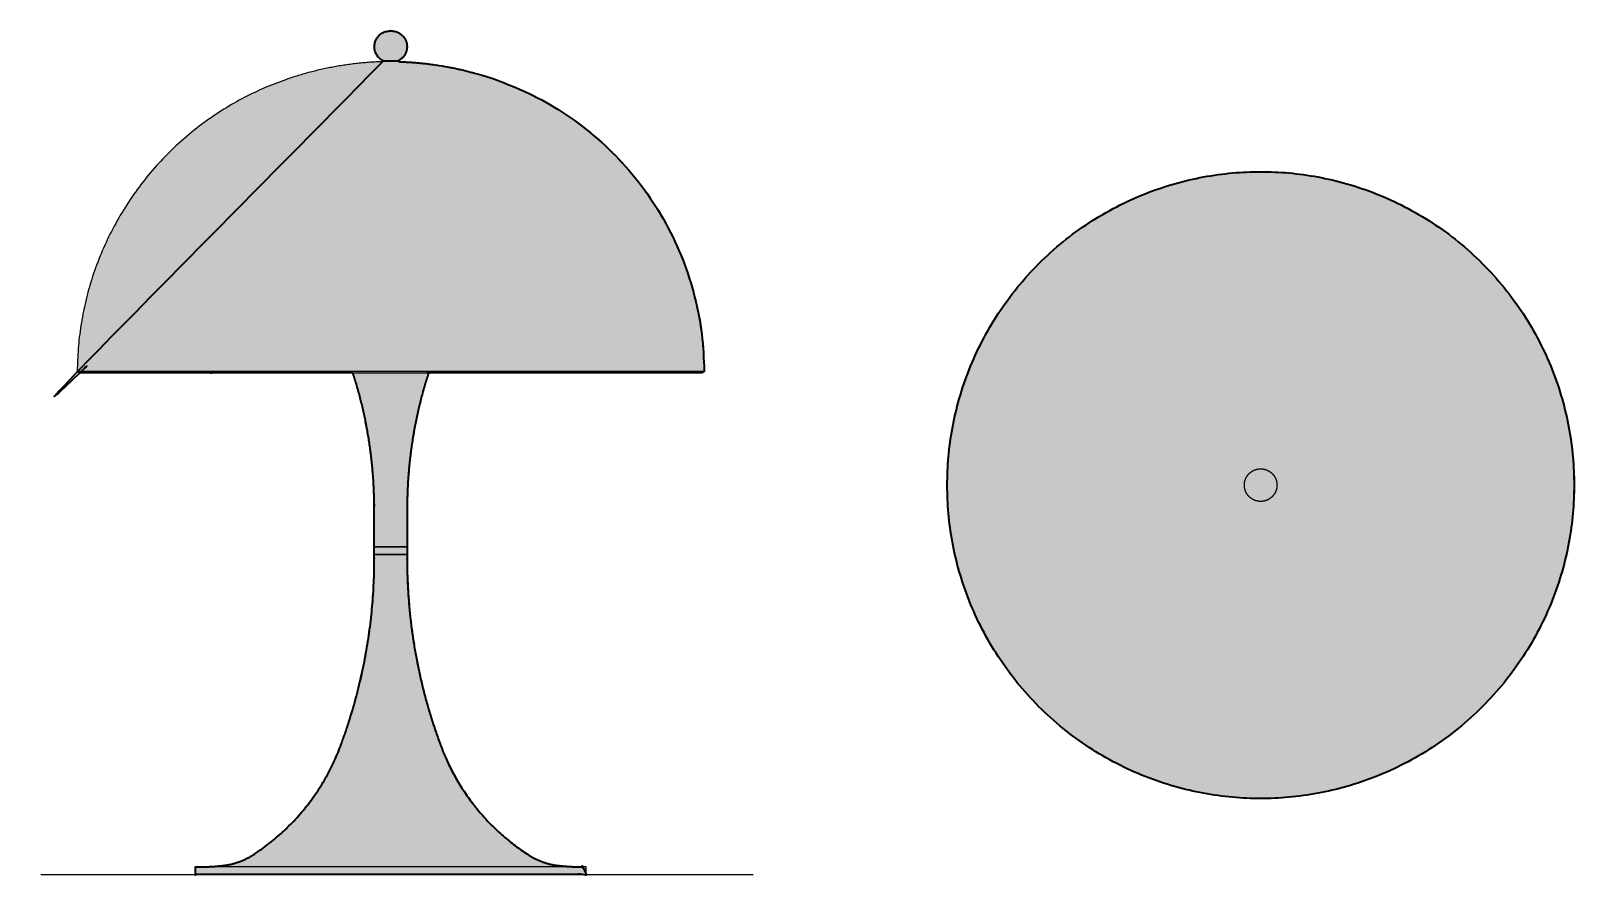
# Model space of a CAD drawing. Header units: millimetres. Extents: x -6 to 986, y -1 to 542.
import ezdxf

# ---------------------------------------------------------------- set-up
doc = ezdxf.new("R2010")
doc.units = ezdxf.units.MM
doc.layers.add('Blocks', color=7, linetype='Continuous')
doc.layers.add('Blocks$Fill', color=7, linetype='Continuous', true_color=0xffffff)
for name, color, linetype, lineweight, true_color in [('Blocks$Inner', 7, 'Continuous', 25, 0x007f00), ('Blocks$Outline', 7, 'Continuous', 35, 0xff3f3f), ('Groud', 7, 'Continuous', 25, 0x243775)]:
    doc.layers.add(name, color=color, linetype=linetype, lineweight=lineweight, true_color=true_color)

# ---------------------------------------------------------------- blocks, each defined once
blk = doc.blocks.new('Panthella Table Lamp Top')
at = {"layer": 'Blocks$Fill'}
blk.add_hatch(color=256, dxfattribs=at).paths.add_polyline_path([(0, 0), (0.05, -4.47), (0.2, -8.98), (0.45, -13.53), (0.82, -18.11), (1.28, -22.71), (1.86, -27.34), (2.56, -32), (3.36, -36.67), (4.29, -41.35), (5.33, -46.05), (6.49, -50.75), (7.78, -55.45), (9.19, -60.15), (10.72, -64.84), (12.37, -69.51), (14.15, -74.18), (16.05, -78.82), (18.08, -83.43), (20.23, -88.01), (22.51, -92.55), (24.91, -97.06), (27.44, -101.51), (30.08, -105.92), (32.85, -110.27), (35.73, -114.56), (38.73, -118.78), (41.84, -122.94), (45.07, -127.01), (48.4, -131.01), (51.84, -134.93), (55.38, -138.76), (59.02, -142.49), (62.76, -146.13), (66.59, -149.67), (70.5, -153.11), (74.5, -156.45), (78.58, -159.67), (82.73, -162.78), (86.95, -165.78), (91.24, -168.67), (95.59, -171.43), (100, -174.08), (104.46, -176.6), (108.96, -179), (113.5, -181.28), (118.09, -183.43), (122.7, -185.46), (127.34, -187.36), (132, -189.14), (136.68, -190.8), (141.37, -192.33), (146.07, -193.73), (150.77, -195.02), (155.47, -196.18), (160.16, -197.22), (164.85, -198.15), (169.52, -198.96), (174.17, -199.65), (178.8, -200.23), (183.41, -200.7), (187.98, -201.06), (192.53, -201.31), (197.04, -201.46), (201.51, -201.51), (205.99, -201.46), (210.5, -201.31), (215.04, -201.06), (219.62, -200.7), (224.23, -200.23), (228.86, -199.65), (233.51, -198.96), (238.18, -198.15), (242.87, -197.22), (247.56, -196.18), (252.26, -195.02), (256.96, -193.73), (261.66, -192.33), (266.35, -190.8), (271.03, -189.14), (275.69, -187.36), (280.33, -185.46), (284.94, -183.43), (289.52, -181.28), (294.07, -179), (298.57, -176.6), (303.03, -174.08), (307.43, -171.43), (311.78, -168.67), (316.07, -165.78), (320.3, -162.78), (324.45, -159.67), (328.53, -156.45), (332.53, -153.11), (336.44, -149.67), (340.27, -146.13), (344.01, -142.49), (347.65, -138.76), (351.19, -134.93), (354.63, -131.01), (357.96, -127.01), (361.18, -122.94), (364.3, -118.78), (367.3, -114.56), (370.18, -110.27), (372.94, -105.92), (375.59, -101.51), (378.11, -97.06), (380.51, -92.55), (382.79, -88.01), (384.95, -83.43), (386.97, -78.82), (388.88, -74.18), (390.66, -69.51), (392.31, -64.84), (393.84, -60.15), (395.25, -55.45), (396.53, -50.75), (397.7, -46.05), (398.74, -41.35), (399.66, -36.67), (400.47, -32), (401.16, -27.34), (401.74, -22.71), (402.21, -18.11), (402.57, -13.53), (402.83, -8.98), (402.98, -4.47), (403.03, 0), (402.98, 4.47), (402.83, 8.98), (402.57, 13.53), (402.21, 18.11), (401.74, 22.71), (401.16, 27.34), (400.47, 32), (399.66, 36.67), (398.74, 41.35), (397.7, 46.05), (396.53, 50.75), (395.25, 55.45), (393.84, 60.15), (392.31, 64.84), (390.66, 69.51), (388.88, 74.18), (386.97, 78.82), (384.95, 83.43), (382.79, 88.01), (380.51, 92.55), (378.11, 97.06), (375.59, 101.51), (372.94, 105.92), (370.18, 110.27), (367.3, 114.56), (364.3, 118.78), (361.18, 122.94), (357.96, 127.01), (354.63, 131.01), (351.19, 134.93), (347.65, 138.76), (344.01, 142.49), (340.27, 146.13), (336.44, 149.67), (332.53, 153.11), (328.53, 156.45), (324.45, 159.67), (320.3, 162.78), (316.07, 165.78), (311.78, 168.67), (307.43, 171.43), (303.03, 174.08), (298.57, 176.6), (294.07, 179), (289.52, 181.28), (284.94, 183.43), (280.33, 185.46), (275.69, 187.36), (271.03, 189.14), (266.35, 190.8), (261.66, 192.33), (256.96, 193.73), (252.26, 195.02), (247.56, 196.18), (242.87, 197.22), (238.18, 198.15), (233.51, 198.96), (228.86, 199.65), (224.23, 200.23), (219.62, 200.7), (215.04, 201.06), (210.5, 201.31), (205.99, 201.46), (201.51, 201.51), (197.04, 201.46), (192.53, 201.31), (187.98, 201.06), (183.41, 200.7), (178.8, 200.23), (174.17, 199.65), (169.52, 198.96), (164.85, 198.15), (160.16, 197.22), (155.47, 196.18), (150.77, 195.02), (146.07, 193.73), (141.37, 192.33), (136.68, 190.8), (132, 189.14), (127.34, 187.36), (122.7, 185.46), (118.09, 183.43), (113.5, 181.28), (108.96, 179), (104.46, 176.6), (100, 174.08), (95.59, 171.43), (91.24, 168.67), (86.95, 165.78), (82.73, 162.78), (78.58, 159.67), (74.5, 156.45), (70.5, 153.11), (66.59, 149.67), (62.76, 146.13), (59.02, 142.49), (55.38, 138.76), (51.84, 134.93), (48.4, 131.01), (45.07, 127.01), (41.84, 122.94), (38.73, 118.78), (35.73, 114.56), (32.85, 110.27), (30.08, 105.92), (27.44, 101.51), (24.91, 97.06), (22.51, 92.55), (20.23, 88.01), (18.08, 83.43), (16.05, 78.82), (14.15, 74.18), (12.37, 69.51), (10.72, 64.84), (9.19, 60.15), (7.78, 55.45), (6.49, 50.75), (5.33, 46.05), (4.29, 41.35), (3.36, 36.67), (2.56, 32), (1.86, 27.34), (1.28, 22.71), (0.82, 18.11), (0.45, 13.53), (0.2, 8.98), (0.05, 4.47)], flags=0)
at = {"layer": 'Blocks$Inner'}
for points, weights, knots in [([(403.03, 0), (403.03, 201.51), (201.51, 201.51), (0, 201.51), (0, 0)], [1, 0.707106781186, 1, 0.707106781186, 1], [0, 0, 0, 316.536822, 316.536822, 633.073643, 633.073643, 633.073643]), ([(191.03, 0), (191.03, 2), (191.76, 3.86), (192.56, 5.88), (194.1, 7.42), (195.63, 8.95), (197.65, 9.75), (199.51, 10.49), (201.51, 10.49), (203.51, 10.49), (205.37, 9.75), (207.39, 8.95), (208.93, 7.42), (210.47, 5.88), (211.27, 3.86), (212, 2), (212, 0)], [1, 0.926776695297, 0.890165042945, 0.853553390593, 0.853553390593, 0.853553390593, 0.890165042945, 0.926776695297, 1, 0.926776695297, 0.890165042945, 0.853553390593, 0.853553390593, 0.853553390593, 0.890165042945, 0.926776695297, 1], [33.381506, 33.381506, 33.381506, 37.382575, 37.382575, 41.726882, 41.726882, 46.071189, 46.071189, 50.072259, 50.072259, 54.073328, 54.073328, 58.417635, 58.417635, 62.761942, 62.761942, 66.763012, 66.763012, 66.763012]), ([(0, 0), (0, -201.51), (201.51, -201.51), (403.03, -201.51), (403.03, 0)], [1, 0.707106781187, 1, 0.707106781187, 1], [-633.073643, -633.073643, -633.073643, -316.536822, -316.536822, 0, 0, 0]), ([(212, 0), (212, -2), (211.27, -3.86), (210.47, -5.88), (208.93, -7.42), (207.39, -8.95), (205.37, -9.75), (203.51, -10.49), (201.51, -10.49), (199.51, -10.49), (197.65, -9.75), (195.63, -8.95), (194.1, -7.42), (192.56, -5.88), (191.76, -3.86), (191.03, -2), (191.03, 0)], [1, 0.926776695297, 0.890165042945, 0.853553390593, 0.853553390593, 0.853553390593, 0.890165042945, 0.926776695297, 1, 0.926776695297, 0.890165042945, 0.853553390593, 0.853553390593, 0.853553390593, 0.890165042945, 0.926776695297, 1], [0, 0, 0, 4.001069, 4.001069, 8.345376, 8.345376, 12.689683, 12.689683, 16.690753, 16.690753, 20.691822, 20.691822, 25.036129, 25.036129, 29.380436, 29.380436, 33.381506, 33.381506, 33.381506])]:
    blk.add_rational_spline(points, weights, degree=2, knots=knots, dxfattribs=at)
at = {"layer": 'Blocks$Outline'}
blk.add_rational_spline([(0, 0), (0, -201.51), (201.51, -201.51), (403.03, -201.51), (403.03, 0), (403.03, 201.51), (201.51, 201.51), (0, 201.51), (0, 0)], [1, 0.707106781187, 1, 0.707106781187, 1, 0.707106781186, 1, 0.707106781186, 1], degree=2, knots=[-633.073643, -633.073643, -633.073643, -316.536822, -316.536822, 0, 0, 316.536822, 316.536822, 633.073643, 633.073643, 633.073643], dxfattribs=at)
blk = doc.blocks.new('Panthella Table Lamp Side')
at = {"layer": 'Blocks$Fill'}
blk.add_hatch(color=256, dxfattribs=at).paths.add_polyline_path([(200.53, 322.59), (25.21, 322.59), (25.15, 322.59), (25.08, 322.59), (25.02, 322.6), (24.95, 322.61), (24.89, 322.62), (24.83, 322.63), (24.76, 322.64), (24.7, 322.66), (24.63, 322.67), (24.57, 322.7), (24.5, 322.72), (24.44, 322.74), (24.38, 322.77), (24.32, 322.8), (24.26, 322.83), (24.2, 322.86), (24.14, 322.9), (24.08, 322.93), (24.03, 322.97), (23.98, 323.01), (23.92, 323.05), (23.87, 323.1), (23.82, 323.14), (23.77, 323.19), (23.73, 323.24), (23.68, 323.29), (23.64, 323.34), (23.6, 323.39), (23.56, 323.44), (23.53, 323.49), (23.49, 323.55), (23.46, 323.6), (23.52, 327.22), (23.64, 330.85), (23.83, 334.5), (24.08, 338.17), (24.41, 341.85), (24.81, 345.54), (25.27, 349.24), (25.81, 352.95), (26.43, 356.67), (27.11, 360.39), (27.87, 364.11), (28.7, 367.83), (29.61, 371.55), (30.59, 375.26), (31.64, 378.96), (32.78, 382.66), (33.98, 386.35), (35.26, 390.02), (36.62, 393.68), (38.05, 397.32), (39.56, 400.93), (41.14, 404.53), (42.79, 408.1), (44.52, 411.64), (46.32, 415.16), (48.19, 418.64), (50.13, 422.09), (52.14, 425.5), (54.22, 428.88), (56.37, 432.22), (58.59, 435.51), (60.87, 438.76), (63.21, 441.96), (65.62, 445.12), (68.09, 448.23), (70.62, 451.28), (73.2, 454.28), (75.84, 457.23), (78.54, 460.12), (81.29, 462.95), (84.09, 465.73), (86.94, 468.44), (89.84, 471.09), (92.78, 473.68), (95.77, 476.2), (98.8, 478.66), (101.86, 481.06), (104.97, 483.38), (108.1, 485.64), (111.27, 487.83), (114.47, 489.95), (117.7, 492.01), (120.96, 493.99), (124.24, 495.9), (127.54, 497.75), (130.86, 499.52), (134.2, 501.22), (137.56, 502.85), (140.93, 504.41), (144.31, 505.91), (147.7, 507.33), (151.09, 508.68), (154.49, 509.96), (157.9, 511.18), (161.64, 512.43), (165.4, 513.62), (169.19, 514.73), (173, 515.77), (176.84, 516.75), (180.69, 517.65), (184.56, 518.48), (188.45, 519.23), (192.35, 519.91), (196.27, 520.52), (200.19, 521.05), (204.12, 521.51), (208.06, 521.89), (212, 522.2), (215.94, 522.43), (219.87, 522.59), (219.85, 523.25), (219.68, 523.35), (219.51, 523.45), (219.33, 523.55), (219.16, 523.66), (218.99, 523.77), (218.83, 523.88), (218.66, 524), (218.49, 524.13), (218.33, 524.25), (218.17, 524.39), (218.01, 524.52), (217.85, 524.66), (217.69, 524.8), (217.54, 524.95), (217.39, 525.1), (217.24, 525.26), (217.09, 525.41), (216.95, 525.58), (216.81, 525.74), (216.67, 525.91), (216.54, 526.08), (216.41, 526.26), (216.29, 526.44), (216.16, 526.62), (216.04, 526.8), (215.93, 526.99), (215.82, 527.18), (215.71, 527.38), (215.61, 527.57), (215.51, 527.77), (215.41, 527.97), (215.32, 528.17), (215.24, 528.38), (215.16, 528.58), (215.08, 528.79), (215.01, 529), (214.94, 529.21), (214.88, 529.42), (214.82, 529.63), (214.77, 529.84), (214.72, 530.06), (214.67, 530.27), (214.63, 530.49), (214.6, 530.7), (214.57, 530.92), (214.54, 531.13), (214.52, 531.35), (214.51, 531.56), (214.5, 531.78), (214.49, 531.99), (214.49, 532.2), (214.49, 532.41), (214.49, 532.62), (214.51, 532.83), (214.52, 533.04), (214.54, 533.25), (214.56, 533.45), (214.59, 533.66), (214.62, 533.86), (214.66, 534.06), (214.69, 534.26), (214.74, 534.45), (214.78, 534.65), (214.83, 534.84), (214.88, 535.03), (214.94, 535.21), (215, 535.4), (215.06, 535.58), (215.13, 535.77), (215.2, 535.95), (215.28, 536.14), (215.36, 536.32), (215.44, 536.51), (215.53, 536.69), (215.62, 536.87), (215.72, 537.06), (215.82, 537.24), (215.92, 537.41), (216.03, 537.59), (216.14, 537.77), (216.26, 537.94), (216.38, 538.11), (216.5, 538.28), (216.63, 538.45), (216.76, 538.62), (216.9, 538.78), (217.04, 538.94), (217.18, 539.1), (217.33, 539.26), (217.48, 539.41), (217.63, 539.56), (217.79, 539.7), (217.95, 539.85), (218.11, 539.99), (218.28, 540.13), (218.45, 540.26), (218.62, 540.39), (218.79, 540.51), (218.97, 540.64), (219.15, 540.76), (219.33, 540.87), (219.52, 540.98), (219.7, 541.09), (219.89, 541.19), (220.08, 541.29), (220.27, 541.38), (220.47, 541.47), (220.66, 541.56), (220.86, 541.64), (221.06, 541.71), (221.25, 541.79), (221.45, 541.86), (221.65, 541.92), (221.85, 541.98), (222.05, 542.03), (222.26, 542.08), (222.46, 542.13), (222.66, 542.17), (222.86, 542.21), (223.06, 542.25), (223.26, 542.27), (223.46, 542.3), (223.66, 542.32), (223.86, 542.34), (224.06, 542.35), (224.26, 542.36), (224.45, 542.37), (224.65, 542.37), (224.68, 542.37), (224.97, 542.37), (225.21, 542.37), (225.3, 542.37), (225.5, 542.37), (225.69, 542.36), (225.89, 542.35), (226.09, 542.34), (226.29, 542.32), (226.49, 542.3), (226.69, 542.27), (226.89, 542.25), (227.09, 542.21), (227.29, 542.17), (227.49, 542.13), (227.69, 542.08), (227.89, 542.03), (228.09, 541.98), (228.29, 541.92), (228.49, 541.86), (228.69, 541.79), (228.89, 541.71), (229.09, 541.64), (229.29, 541.56), (229.48, 541.47), (229.67, 541.38), (229.87, 541.29), (230.06, 541.19), (230.24, 541.09), (230.43, 540.98), (230.62, 540.87), (230.8, 540.76), (230.98, 540.64), (231.16, 540.51), (231.33, 540.39), (231.5, 540.26), (231.67, 540.13), (231.84, 539.99), (232, 539.85), (232.16, 539.7), (232.32, 539.56), (232.47, 539.41), (232.62, 539.26), (232.77, 539.1), (232.91, 538.94), (233.05, 538.78), (233.19, 538.62), (233.32, 538.45), (233.45, 538.28), (233.57, 538.11), (233.69, 537.94), (233.81, 537.77), (233.92, 537.59), (234.03, 537.41), (234.13, 537.24), (234.23, 537.06), (234.33, 536.87), (234.42, 536.69), (234.51, 536.51), (234.59, 536.32), (234.67, 536.14), (234.75, 535.95), (234.82, 535.77), (234.89, 535.58), (234.95, 535.4), (235.01, 535.21), (235.06, 535.03), (235.12, 534.84), (235.17, 534.65), (235.21, 534.45), (235.25, 534.26), (235.29, 534.06), (235.33, 533.86), (235.36, 533.66), (235.39, 533.45), (235.41, 533.25), (235.43, 533.04), (235.44, 532.83), (235.45, 532.62), (235.46, 532.41), (235.46, 532.2), (235.46, 531.99), (235.45, 531.78), (235.44, 531.56), (235.43, 531.35), (235.4, 531.13), (235.38, 530.92), (235.35, 530.7), (235.31, 530.49), (235.28, 530.27), (235.23, 530.06), (235.18, 529.84), (235.13, 529.63), (235.07, 529.42), (235.01, 529.21), (234.94, 529), (234.87, 528.79), (234.79, 528.58), (234.71, 528.38), (234.62, 528.17), (234.53, 527.97), (234.44, 527.77), (234.34, 527.57), (234.24, 527.38), (234.13, 527.18), (234.02, 526.99), (233.9, 526.8), (233.79, 526.62), (233.66, 526.44), (233.54, 526.26), (233.41, 526.08), (233.27, 525.91), (233.14, 525.74), (233, 525.58), (232.85, 525.41), (232.71, 525.26), (232.56, 525.1), (232.41, 524.95), (232.26, 524.8), (232.1, 524.66), (231.94, 524.52), (231.78, 524.39), (231.62, 524.25), (231.46, 524.13), (231.29, 524), (231.12, 523.88), (230.95, 523.77), (230.78, 523.66), (230.61, 523.55), (230.44, 523.45), (230.27, 523.35), (230.1, 523.25), (230.07, 522.59), (234.01, 522.43), (237.95, 522.2), (241.89, 521.89), (245.83, 521.51), (249.76, 521.05), (253.68, 520.52), (257.59, 519.91), (261.5, 519.23), (265.38, 518.48), (269.26, 517.65), (273.11, 516.75), (276.95, 515.77), (280.76, 514.73), (284.55, 513.62), (288.31, 512.43), (292.05, 511.18), (295.45, 509.96), (298.86, 508.68), (302.25, 507.33), (305.64, 505.91), (309.02, 504.41), (312.39, 502.85), (315.75, 501.22), (319.09, 499.52), (322.41, 497.75), (325.71, 495.9), (328.99, 493.99), (332.24, 492.01), (335.47, 489.95), (338.67, 487.83), (341.84, 485.64), (344.98, 483.38), (348.09, 481.06), (351.15, 478.66), (354.18, 476.2), (357.16, 473.68), (360.11, 471.09), (363, 468.44), (365.85, 465.73), (368.66, 462.95), (371.41, 460.12), (374.1, 457.23), (376.75, 454.28), (379.33, 451.28), (381.86, 448.23), (384.33, 445.12), (386.74, 441.96), (389.08, 438.76), (391.36, 435.51), (393.58, 432.22), (395.73, 428.88), (397.81, 425.5), (399.82, 422.09), (401.76, 418.64), (403.63, 415.16), (405.43, 411.64), (407.16, 408.1), (408.81, 404.53), (410.39, 400.93), (411.9, 397.32), (413.33, 393.68), (414.68, 390.02), (415.97, 386.35), (417.17, 382.66), (418.3, 378.96), (419.36, 375.26), (420.34, 371.55), (421.25, 367.83), (422.08, 364.11), (422.84, 360.39), (423.52, 356.67), (424.13, 352.95), (424.67, 349.24), (425.14, 345.54), (425.54, 341.85), (425.86, 338.17), (426.12, 334.5), (426.31, 330.85), (426.43, 327.22), (426.49, 323.6), (426.46, 323.55), (426.42, 323.49), (426.38, 323.44), (426.35, 323.39), (426.31, 323.34), (426.26, 323.29), (426.22, 323.24), (426.17, 323.19), (426.13, 323.14), (426.08, 323.1), (426.03, 323.05), (425.97, 323.01), (425.92, 322.97), (425.86, 322.93), (425.81, 322.9), (425.75, 322.86), (425.69, 322.83), (425.63, 322.8), (425.57, 322.77), (425.51, 322.74), (425.44, 322.72), (425.38, 322.7), (425.32, 322.67), (425.25, 322.66), (425.19, 322.64), (425.12, 322.63), (425.06, 322.62), (424.99, 322.61), (424.93, 322.6), (424.86, 322.59), (424.8, 322.59), (424.74, 322.59), (424.74, 322.59), (249.42, 322.59), (249.42, 322.59), (247.98, 318.28), (246.66, 313.95), (244.07, 304.28), (241.82, 294.5), (240.81, 289.59), (239.9, 284.65), (239.07, 279.69), (238.33, 274.72), (237.67, 269.74), (237.1, 264.75), (236.62, 259.75), (236.23, 254.75), (235.7, 244.73), (235.53, 234.72), (235.53, 210.6), (235.53, 205.71), (235.52, 202.79), (235.6, 195.15), (235.86, 187.5), (236.29, 179.85), (236.88, 172.2), (237.65, 164.55), (238.6, 156.92), (239.71, 149.31), (240.99, 141.73), (242.44, 134.17), (244.07, 126.65), (245.85, 119.18), (247.81, 111.75), (249.93, 104.37), (252.2, 97.05), (254.64, 89.8), (257.24, 82.61), (258.25, 79.98), (259.32, 77.35), (260.44, 74.75), (261.62, 72.15), (262.86, 69.58), (264.14, 67.02), (265.49, 64.49), (266.88, 61.98), (268.33, 59.49), (269.82, 57.03), (271.37, 54.6), (272.97, 52.2), (274.62, 49.82), (276.32, 47.48), (278.07, 45.18), (279.86, 42.91), (281.69, 40.67), (283.58, 38.48), (285.5, 36.32), (287.47, 34.2), (289.48, 32.13), (291.52, 30.1), (293.61, 28.11), (295.73, 26.17), (297.89, 24.27), (300.08, 22.42), (302.3, 20.62), (304.55, 18.87), (306.83, 17.16), (309.14, 15.51), (311.48, 13.91), (313.84, 12.35), (314.79, 11.78), (315.76, 11.23), (316.74, 10.7), (317.74, 10.19), (318.75, 9.71), (319.78, 9.25), (320.81, 8.81), (321.85, 8.4), (322.91, 8.02), (323.97, 7.66), (325.04, 7.32), (326.12, 7.01), (327.2, 6.73), (328.29, 6.47), (329.38, 6.24), (330.47, 6.04), (333.48, 5.66), (336.5, 5.36), (339.52, 5.14), (342.55, 5), (350.55, 5), (350.55, 5), (350.55, 0), (350.55, 0), (99.4, 0), (99.4, 0), (99.4, 5), (99.4, 5), (99.4, 5), (99.4, 5), (99.41, 5), (99.43, 5), (99.51, 5), (99.86, 5), (101.3, 5), (107.4, 5), (110.43, 5.14), (113.45, 5.36), (116.47, 5.66), (119.48, 6.04), (120.57, 6.24), (121.66, 6.47), (122.75, 6.73), (123.83, 7.01), (124.91, 7.32), (125.98, 7.66), (127.04, 8.02), (128.09, 8.4), (129.14, 8.81), (130.17, 9.25), (131.2, 9.71), (132.21, 10.19), (133.2, 10.7), (134.19, 11.23), (135.16, 11.78), (136.11, 12.35), (138.47, 13.91), (140.81, 15.51), (143.11, 17.16), (145.4, 18.87), (147.65, 20.62), (149.87, 22.42), (152.06, 24.27), (154.22, 26.17), (156.34, 28.11), (158.42, 30.1), (160.47, 32.13), (162.48, 34.2), (164.45, 36.32), (166.37, 38.48), (168.25, 40.67), (170.09, 42.91), (171.88, 45.18), (173.63, 47.48), (175.33, 49.82), (176.98, 52.2), (178.58, 54.6), (180.12, 57.03), (181.62, 59.49), (183.07, 61.98), (184.46, 64.49), (185.8, 67.02), (187.09, 69.58), (188.32, 72.15), (189.5, 74.75), (190.63, 77.35), (191.7, 79.98), (192.71, 82.61), (195.31, 89.8), (197.74, 97.05), (200.02, 104.37), (202.14, 111.75), (204.09, 119.18), (205.88, 126.65), (207.5, 134.17), (208.96, 141.73), (210.24, 149.31), (211.35, 156.92), (212.29, 164.55), (213.06, 172.2), (213.66, 179.85), (214.09, 187.5), (214.35, 195.15), (214.42, 205.71), (214.42, 210.6), (214.42, 234.72), (214.24, 244.73), (213.72, 254.75), (213.33, 259.75), (212.84, 264.75), (212.28, 269.74), (211.62, 274.72), (210.88, 279.69), (210.05, 284.65), (209.13, 289.59), (208.13, 294.5), (205.88, 304.28), (203.28, 313.95), (201.97, 318.28)], flags=0)
at = {"layer": 'Blocks$Inner'}
for points in [[(219.85, 523.25), (219.87, 522.59)], [(230.1, 523.25), (230.07, 522.59)]]:
    blk.add_lwpolyline(points, dxfattribs=at)
for points, weights, degree, knots in [([(224.65, 542.37), (216.85, 542.37), (214.83, 534.84), (212.75, 527.05), (219.85, 523.25)], [0.989096181527, 0.788994221632, 1, 0.783397711302, 1], 2, [26.5964624, 26.5964624, 26.5964624, 27.0835465, 27.0835465, 27.5835495, 27.5835495, 27.5835495]), ([(225.3, 542.37), (225.3, 542.37), (225.27, 542.37), (225.21, 542.37), (225.14, 542.37), (225.06, 542.37), (224.97, 542.37), (224.89, 542.37), (224.81, 542.37), (224.68, 542.37)], [1.14416887435, 1.04805629145, 1, 1, 1, 1.05719095842, 1.17157287525, 1.05719095842, 1, 1], 3, [20.723367, 20.723367, 20.723367, 20.723367, 22.543343, 22.543343, 22.543343, 24.520209, 24.520209, 24.520209, 26.497075, 26.497075, 26.497075, 26.497075]), ([(230.1, 523.25), (237.2, 527.05), (235.12, 534.84), (233.1, 542.37), (225.3, 542.37)], [1, 0.783397711302, 1, 0.788996816233, 0.989091260543], 2, [18.075311, 18.075311, 18.075311, 19.416676, 19.416676, 20.723367, 20.723367, 20.723367]), ([(219.85, 523.25), (219.85, 523.25), (224.97, 523.25), (230.1, 523.25), (230.1, 523.25)], [1, 0.707106781187, 1, 0.707106781187, 1], 2, [1.987087, 1.987087, 1.987087, 10.031199, 10.031199, 18.075311, 18.075311, 18.075311]), ([(229.28, 522.61), (229.28, 522.61), (224.97, 522.61), (220.67, 522.61), (220.67, 522.61)], [1, 0.707106781166, 1, 0.707106781166, 1], 2, [2, 2, 2, 8.768475, 8.768475, 15.53695, 15.53695, 15.53695]), ([(23.46, 323.6), (23.46, 323.6), (224.97, 323.6), (426.49, 323.6), (426.49, 323.6)], [1, 0.707106781187, 1, 0.707106781187, 1], 2, [-633.073643, -633.073643, -633.073643, -316.536822, -316.536822, 0, 0, 0]), ([(25.21, 322.59), (25.21, 322.59), (83.72, 322.59), (142.23, 322.59), (224.97, 322.59), (307.72, 322.59), (366.23, 322.59), (424.74, 322.59), (424.74, 322.59)], [0.999999720678, 0.853553390593, 0.853553390593, 0.853553390593, 1, 0.853553390593, 0.853553390593, 0.853553390593, 1], 2, [19.654948, 19.654948, 19.654948, 185.144384, 185.144384, 350.633979, 350.633979, 516.123574, 516.123574, 681.613168, 681.613168, 681.613168]), ([(214.42, 210.6), (214.42, 210.6), (224.97, 210.6), (235.53, 210.6), (235.53, 210.6)], [1, 0.707106781187, 1, 0.707106781187, 1], 2, [1004.426936, 1004.426936, 1004.426936, 1021.008819, 1021.008819, 1037.590701, 1037.590701, 1037.590701]), ([(235.53, 210.6), (235.53, 210.6), (224.97, 210.6), (214.42, 210.6), (214.42, 210.6)], [1, 0.707106781187, 1, 0.707106781187, 1], 2, [0, 0, 0, 16.581882, 16.581882, 33.163765, 33.163765, 33.163765]), ([(214.42, 205.71), (214.42, 205.71), (224.97, 205.71), (235.53, 205.71), (235.53, 205.71)], [1, 0.707106781187, 1, 0.707106781187, 1], 2, [33.176995, 33.176995, 33.176995, 49.758878, 49.758878, 66.34076, 66.34076, 66.34076]), ([(235.53, 205.71), (235.53, 205.71), (224.97, 205.71), (214.42, 205.71), (214.42, 205.71)], [1, 0.707106781187, 1, 0.707106781187, 1], 2, [-528.818771, -528.818771, -528.818771, -512.236889, -512.236889, -495.655006, -495.655006, -495.655006]), ([(350.55, 5), (350.55, 5), (224.97, 5), (99.4, 5), (99.4, 5)], [1, 0.707106781187, 1, 0.707106781187, 1], 2, [398.502846, 398.502846, 398.502846, 595.756549, 595.756549, 793.010252, 793.010252, 793.010252]), ([(99.4, 0), (99.4, 0), (224.97, 0), (350.55, 0), (350.55, 0)], [1, 0.707106781187, 1, 0.707106781187, 1], 2, [3.979036, 3.979036, 3.979036, 201.232739, 201.232739, 398.486442, 398.486442, 398.486442]), ([(346.59, 4.93), (346.59, 4.93), (310.97, 4.93), (275.35, 4.93), (224.97, 4.93), (174.6, 4.93), (138.98, 4.93), (103.36, 4.93), (103.36, 4.93)], [1, 0.853553390593, 0.853553390593, 0.853553390593, 1, 0.853553390593, 0.853553390593, 0.853553390593, 1], 2, [-402.992399, -402.992399, -402.992399, -302.244299, -302.244299, -201.4962, -201.4962, -100.7481, -100.7481, 0, 0, 0])]:
    blk.add_rational_spline(points, weights, degree=degree, knots=knots, dxfattribs=at)
for points, degree in [([(224.68, 542.37), (224.67, 542.37), (224.66, 542.37), (224.65, 542.37)], 3), ([(214.42, 234.72), (214.42, 210.6)], 1), ([(235.53, 210.6), (235.53, 234.72)], 1), ([(214.42, 210.6), (214.42, 205.71)], 1), ([(235.53, 205.71), (235.53, 210.6)], 1), ([(99.4, 5), (99.4, 0)], 1), ([(350.55, 0), (350.55, 5)], 1)]:
    blk.add_open_spline(points, degree=degree, dxfattribs=at)
for points, weights in [([(220.67, 522.61), (188.4, 521.74), (157.9, 511.18)], [1, 0.988305136931, 1]), ([(292.05, 511.18), (261.55, 521.74), (229.28, 522.61)], [1, 0.988305136931, 1]), ([(157.9, 511.18), (24.35, 464.93), (23.46, 323.6)], [1, 0.816427359939, 1]), ([(426.49, 323.6), (425.6, 464.93), (292.05, 511.18)], [1, 0.816427359877, 1]), ([(23.46, 323.6), (24.04, 322.59), (25.21, 322.59)], [1, 0.865445229255, 1]), ([(200.53, 322.59), (202.03, 318.31), (203.28, 313.95)], [0.992105903756, 0.995612371021, 1]), ([(246.66, 313.95), (247.92, 318.31), (249.42, 322.59)], [1, 0.995612252696, 0.992105714633]), ([(424.74, 322.59), (425.91, 322.59), (426.49, 323.6)], [1, 0.865445229006, 1]), ([(203.28, 313.95), (214.42, 275.12), (214.42, 234.72)], [1, 0.990268068742, 1]), ([(235.53, 234.72), (235.53, 275.12), (246.66, 313.95)], [1, 0.990268068742, 1]), ([(214.43, 202.79), (214.43, 140.74), (192.71, 82.61)], [1, 0.984059346115, 1]), ([(214.42, 205.71), (214.43, 204.25), (214.43, 202.79)], [1, 0.999990932633, 1]), ([(235.52, 202.79), (235.52, 204.25), (235.53, 205.71)], [1, 0.999990932633, 1]), ([(257.24, 82.61), (235.52, 140.74), (235.52, 202.79)], [1, 0.984059346115, 1]), ([(192.71, 82.61), (176.08, 38.09), (136.11, 12.35)], [1, 0.949058063406, 1]), ([(313.84, 12.35), (273.87, 38.09), (257.24, 82.61)], [1, 0.949058063406, 1]), ([(136.11, 12.35), (128.4, 7.6), (119.48, 6.04)], [1, 0.982094310967, 1]), ([(330.47, 6.04), (321.55, 7.6), (313.84, 12.35)], [1, 0.982094310967, 1]), ([(103.36, 4.93), (101.38, 4.93), (99.4, 5)], [1, 0.99986013217, 1]), ([(119.48, 6.04), (111.46, 4.93), (103.36, 4.93)], [1, 0.997672820778, 1]), ([(346.59, 4.93), (338.49, 4.93), (330.47, 6.04)], [1, 0.997672820778, 1]), ([(350.55, 5), (348.57, 4.93), (346.59, 4.93)], [1, 0.99986013217, 1])]:
    blk.add_rational_spline(points, weights, degree=2, dxfattribs=at)
at = {"layer": 'Blocks$Outline'}
for points in [[(219.87, 522.59), (219.85, 523.25)], [(230.1, 523.25), (230.07, 522.59)]]:
    blk.add_lwpolyline(points, dxfattribs=at)
for points, weights, degree, knots in [([(219.85, 523.25), (215.51, 525.57), (213.56, 530.09), (214.83, 534.84), (216.07, 539.45), (219.85, 542.37), (224.65, 542.37), (224.66, 542.37), (224.67, 542.37), (224.68, 542.37), (224.81, 542.37), (224.89, 542.37), (224.97, 542.37), (225.06, 542.37), (225.14, 542.37), (225.21, 542.37), (225.27, 542.37), (225.3, 542.37), (225.3, 542.37), (230.09, 542.37), (233.88, 539.45), (235.12, 534.84), (236.39, 530.09), (234.43, 525.57), (230.1, 523.25)], [0.873992508614, 0.747786656833, 0.747786656833, 0.873992508614, 0.751047528902, 0.747870910349, 0.864462652953, 0.864462652953, 0.864462652953, 0.864462652953, 0.864462652953, 0.913902100592, 1.01278099587, 0.913902100592, 0.864462652953, 0.864462652953, 0.864462652953, 0.90600552215, 0.989091260543, 0.855694964336, 0.859331210822, 1, 0.855598474201, 0.855598474201, 1], 3, [-27.58355, -27.58355, -27.58355, -27.58355, -27.083546, -27.083546, -27.083546, -26.596462, -26.596462, -26.596462, -26.497075, -26.497075, -26.497075, -24.520209, -24.520209, -24.520209, -22.543343, -22.543343, -22.543343, -20.723367, -20.723367, -20.723367, -19.416676, -19.416676, -19.416676, -18.075311, -18.075311, -18.075311, -18.075311]), ([(200.53, 322.59), (132.32, 322.59), (83.72, 322.59), (25.21, 322.59), (25.21, 322.59), (24.04, 322.59), (23.46, 323.6), (24.35, 464.93), (157.9, 511.18), (188.02, 521.6), (219.87, 522.59)], [0.954583129731, 0.85355362901, 0.85355362901, 0.85355362901, 1, 0.865445229255, 1, 0.816427359939, 1, 0.988450285173, 0.999713306467], 2, [-322.597654, -322.597654, -322.597654, -185.144384, -185.144384, -19.654948, -19.654948, -17.53695, -17.53695, -16.53695, -16.53695, -15.549362, -15.549362, -15.549362]), ([(230.07, 522.59), (261.93, 521.6), (292.05, 511.18), (425.6, 464.93), (426.49, 323.6)], [0.99971330647, 0.988450285172, 1, 0.816427359877, 1], 2, [-1.987589, -1.987589, -1.987589, -1, -1, 0, 0, 0]), ([(214.42, 210.6), (214.42, 222.66), (214.42, 234.72), (214.42, 275.12), (203.28, 313.95), (202.03, 318.31), (200.53, 322.59)], [1, 1, 1, 0.990268068742, 1, 0.995612371021, 0.992105903756], 2, [-1004.426936, -1004.426936, -1004.426936, -1004.347795, -1004.347795, -924.087262, -924.087262, -914.915999, -914.915999, -914.915999]), ([(249.42, 322.59), (247.92, 318.31), (246.66, 313.95), (235.53, 275.12), (235.53, 234.72), (235.53, 222.66), (235.53, 210.6)], [0.992105903756, 0.995612371021, 1, 0.990268068742, 1, 1, 1], 2, [-1038.770257, -1038.770257, -1038.770257, -1038.669842, -1038.669842, -1037.669842, -1037.669842, -1037.590701, -1037.590701, -1037.590701]), ([(426.49, 323.6), (425.91, 322.59), (424.74, 322.59), (424.74, 322.59), (366.23, 322.59), (317.63, 322.59), (249.42, 322.59), (249.42, 322.59)], [1.00000027932, 0.865445470744, 1.00000027932, 0.85355362901, 0.85355362901, 0.85355362901, 0.954583062222, 0.954583129731], 2, [-682.113168, -682.113168, -682.113168, -681.613168, -681.613168, -516.123574, -516.123574, -378.670396, -378.670304, -378.670304, -378.670304]), ([(136.11, 12.35), (176.08, 38.09), (192.71, 82.61), (214.43, 140.74), (214.43, 202.79), (214.43, 204.25), (214.42, 205.71)], [1, 0.949058063406, 1, 0.984059346115, 1, 0.999990932633, 1], 2, [-251.64926, -251.64926, -251.64926, -159.864571, -159.864571, -37.088082, -37.088082, -34.163765, -34.163765, -34.163765]), ([(235.53, 205.71), (235.52, 204.25), (235.52, 202.79), (235.52, 140.74), (257.24, 82.61), (273.87, 38.09), (313.84, 12.35)], [1, 0.999990932633, 1, 0.984059346115, 1, 0.949058063406, 1], 2, [-1.000016, -1.000016, -1.000016, -0.976989, -0.976989, -0.000008, -0.000008, 1, 1, 1]), ([(107.4, 5), (113.46, 5.21), (119.48, 6.04), (128.4, 7.6), (136.11, 12.35)], [0.999127307792, 0.998254615584, 1, 0.982094310967, 1], 2, [-78.11713, -78.11713, -78.11713, -65.992173, -65.992173, -48.090894, -48.090894, -48.090894]), ([(313.84, 12.35), (321.55, 7.6), (330.47, 6.04), (336.48, 5.21), (342.55, 5)], [1, 0.982094310967, 1, 0.998254609346, 0.99912731403], 2, [530.818771, 530.818771, 530.818771, 531.818771, 531.818771, 532.421129, 532.421129, 532.421129]), ([(342.55, 5), (350.55, 5), (350.55, 5), (350.55, 2.5), (350.55, 0), (350.55, 0), (224.97, 0), (99.4, 0), (99.4, 0), (99.4, 2.5), (99.4, 5)], [0.893575125951, 0.930110868646, 1, 1, 1, 0.707106781187, 1, 0.707106781187, 1, 1, 1], 2, [-445.57088, -445.57088, -445.57088, -398.502901, -398.502901, -398.486497, -398.486497, -201.232767, -201.232767, -3.979036, -3.979036, -3.962632, -3.962632, -3.962632])]:
    blk.add_rational_spline(points, weights, degree=degree, knots=knots, dxfattribs=at)
for points in [[(214.42, 205.71), (214.42, 208.16), (214.42, 210.6)], [(235.53, 210.6), (235.53, 208.16), (235.53, 205.71)]]:
    blk.add_open_spline(points, degree=2, dxfattribs=at)
blk.add_rational_spline([(99.4, 5), (99.4, 5), (107.4, 5)], [1, 0.930110777812, 0.893575030982], degree=2, dxfattribs=at)

msp = doc.modelspace()

# ---------------------------------------------------------------- linework, layer by layer
at = {"layer": 'Groud'}
msp.add_lwpolyline([(0, 0), (457.95, 0)], dxfattribs=at)

# ---------------------------------------------------------------- block references
at = {"layer": 'Blocks'}
for name, p in [('Panthella Table Lamp Side', (0, 0)), ('Panthella Table Lamp Top', (582.7, 250.34))]:
    msp.add_blockref(name, p, dxfattribs=at)

doc.saveas('drawing.dxf')
